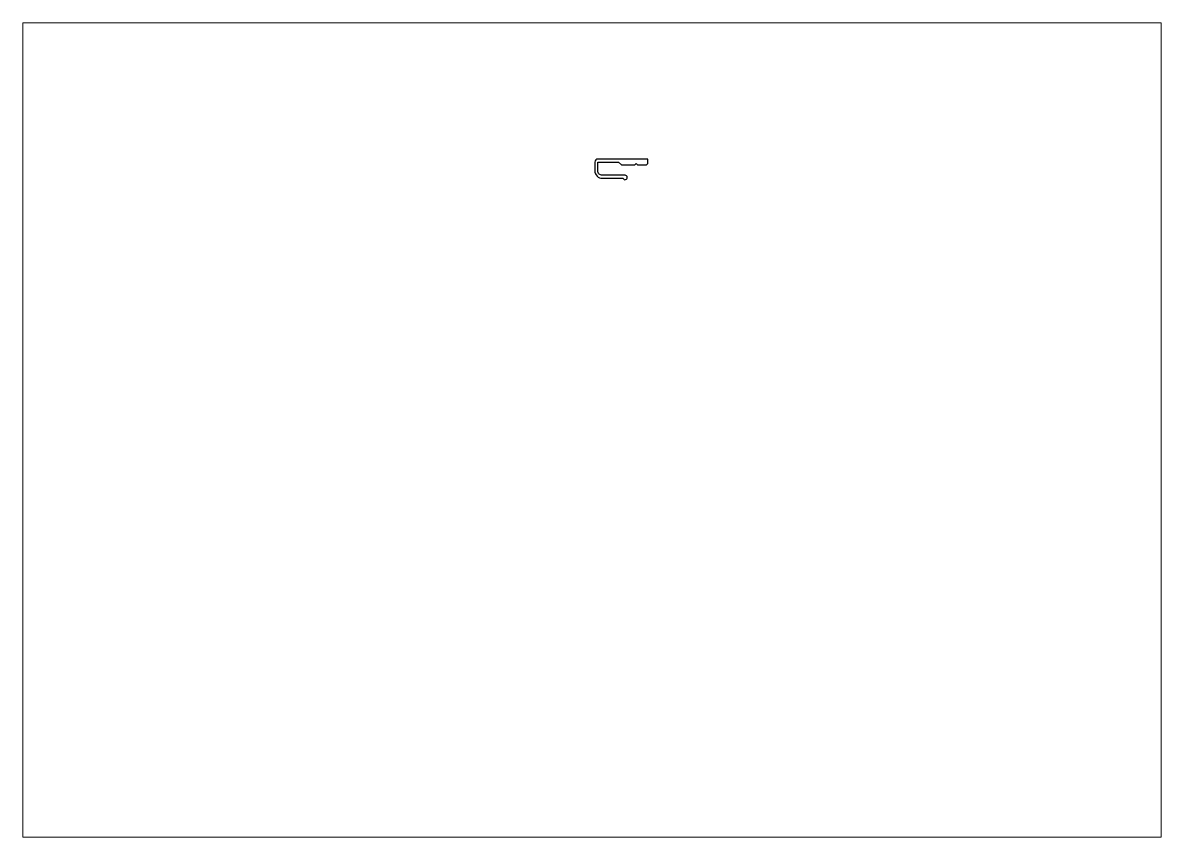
# Paper-space layout 'Layout1' of a CAD drawing. Extents: x 0 to 12.4, y 0 to 8.9.
# The model-space entities are those that its viewports show. They can reach past a viewport. Long polylines and large blocks are cut down to what shows.
import ezdxf

# ---------------------------------------------------------------- set-up
doc = ezdxf.new("R2010")
doc.units = 0
doc.header["$LTSCALE"] = 1.5
doc.layers.get('0').update_dxf_attribs({"linetype": 'CONTINUOUS'})

msp = doc.modelspace()

# ---------------------------------------------------------------- linework, layer by layer
msp.add_lwpolyline([(-500.24, -22.34), (-493.25, -22.34), (-492.25, -23.34), (-487.75, -23.34), (-487.25, -22.84), (-486.75, -23.34), (-483.75, -23.34), (-483.25, -22.84), (-483.25, -21.34), (-500.24, -21.34, 0.414214), (-501.24, -22.34), (-501.24, -25.34, 0.414214), (-498.74, -27.84), (-491.7, -27.84, 1.931852), (-491, -26.84), (-498.74, -26.84, -0.414214), (-500.24, -25.34)], format="xyb", close=True)

psp = doc.layouts.get("Layout1")

# ---------------------------------------------------------------- viewports
at = {"layer": '0'}
psp.add_viewport(center=(6.202, 4.435), size=(12.401, 8.8772), view_center_point=(-502.187, -113.117), view_height=275.91753, dxfattribs=at)

doc.saveas('drawing.dxf')
